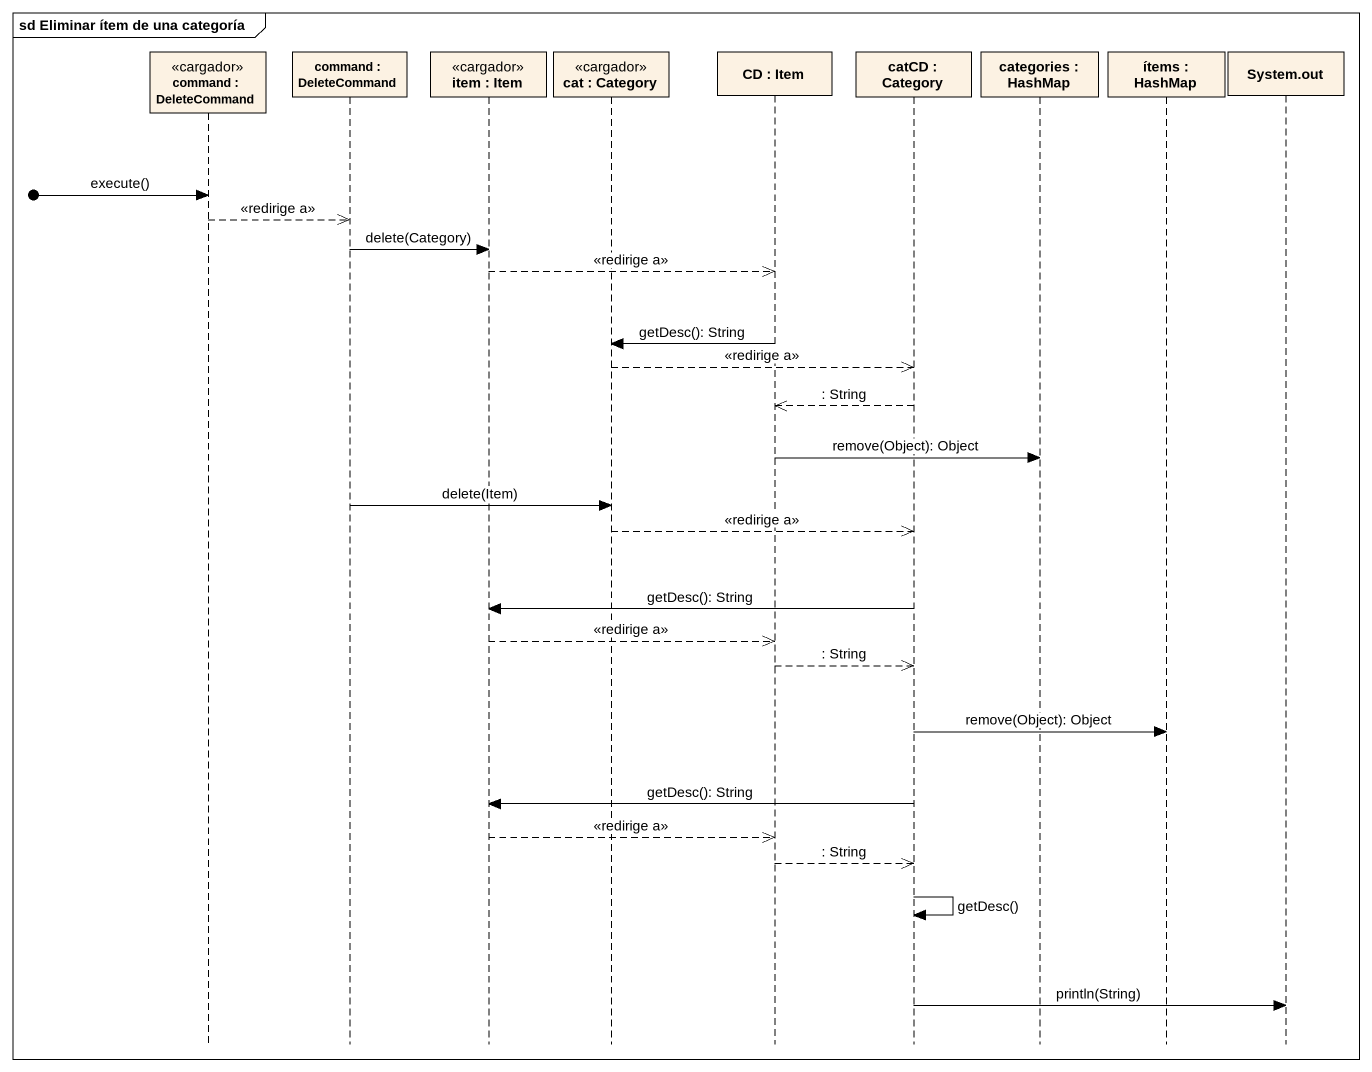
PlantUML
@startuml
mainframe sd Eliminar ítem de una categoría
hide footbox
participant "command : DeleteCommand" as command <<cargador>>
participant "command : DeleteCommand" as command_2
participant "item : Item" as item <<cargador>>
participant "cat : Category" as cat <<cargador>>
participant "CD : Item" as CD
participant "catCD : Category" as catCD
participant "categories : HashMap" as categories
participant "ítems : HashMap" as ítems
participant "System.out" as System_out

[o-> command : execute()
command -->> command_2 : <<redirige a>>
command_2 -> item : delete(Category)
item -->> CD : <<redirige a>>
CD -> cat : getDesc(): String
cat -->> catCD : <<redirige a>>
catCD -->> CD : : String
CD -> categories : remove(Object): Object
command_2 -> cat : delete(Item)
cat -->> catCD : <<redirige a>>
catCD -> item : getDesc(): String
item -->> CD : <<redirige a>>
CD -->> catCD : : String
catCD -> ítems : remove(Object): Object
catCD -> item : getDesc(): String
item -->> CD : <<redirige a>>
CD -->> catCD : : String
catCD -> catCD : getDesc()
catCD -> System_out : println(String)
@enduml
